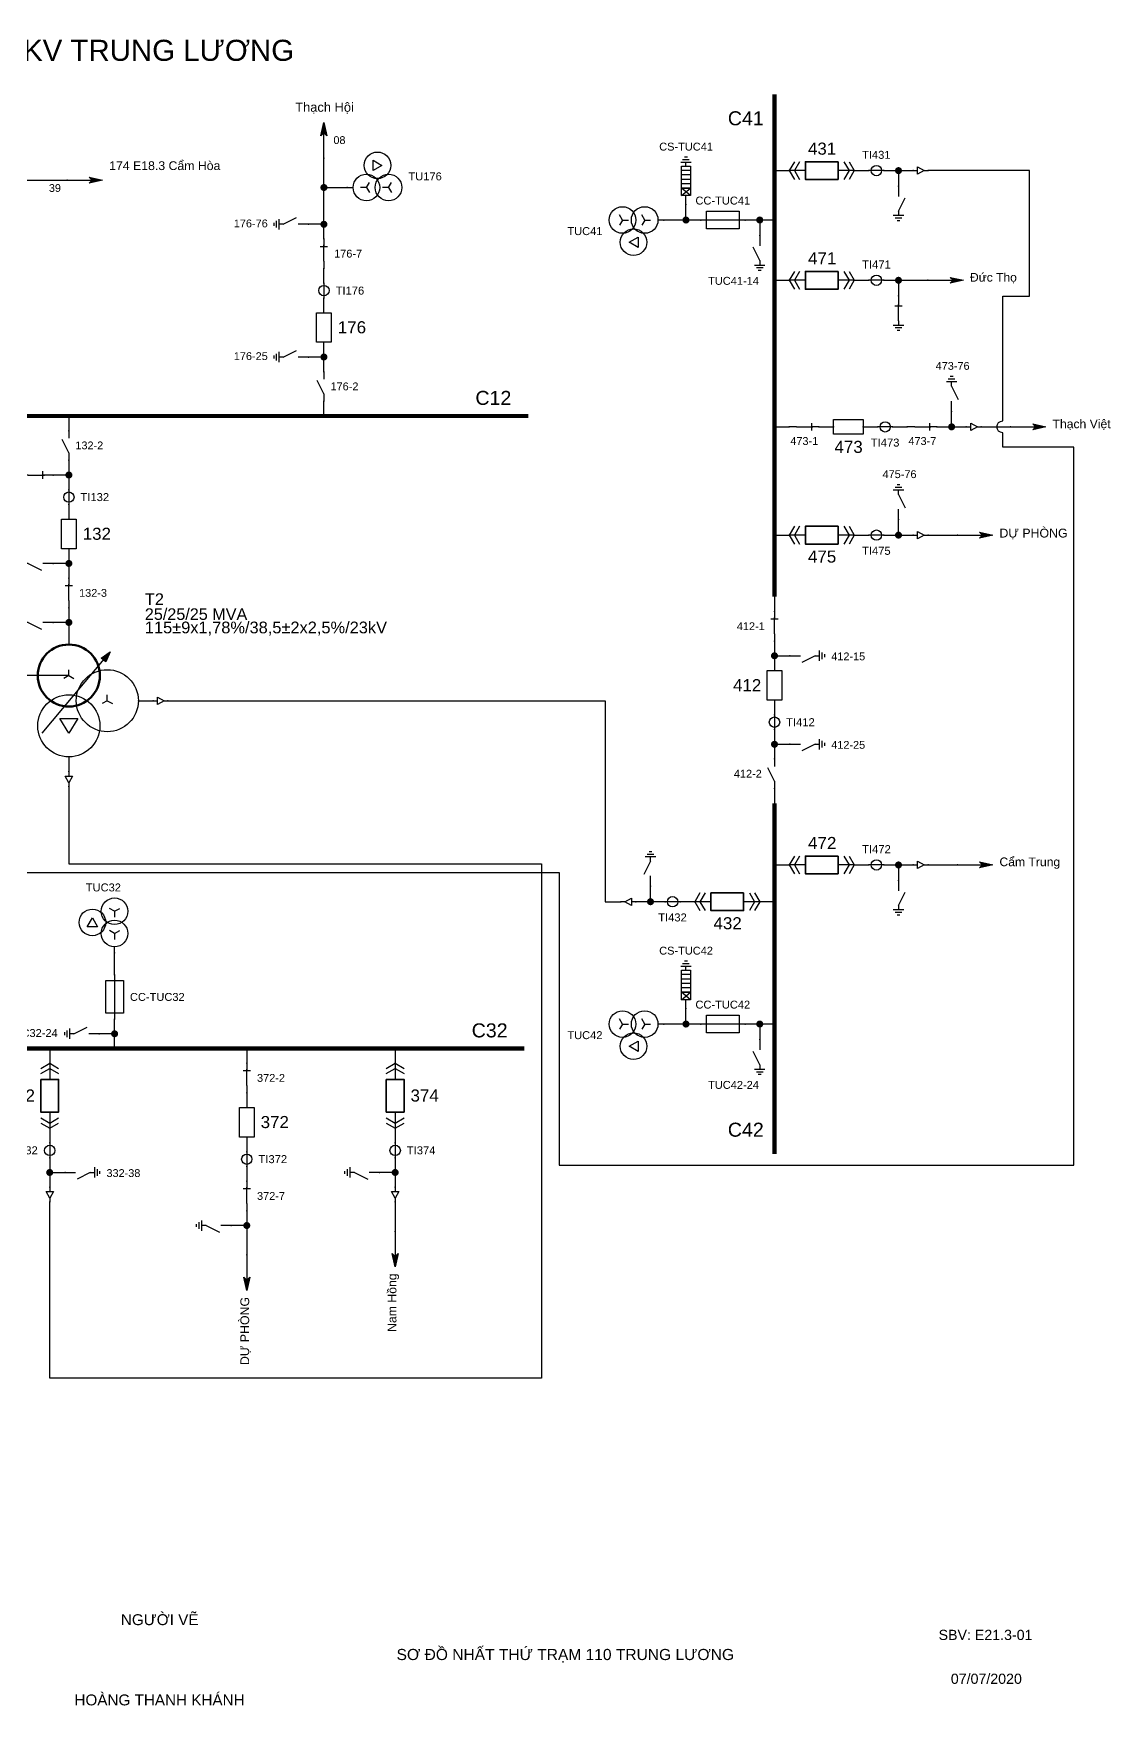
# Model space of a CAD drawing. Header units: millimetres. Extents: x -378 to 411, y 7 to 290.
# Drawn here: x 229.1 to 411.2, y 7.1 to 290 of the extents above; entities that cross this region are included whole.
import ezdxf

# ---------------------------------------------------------------- set-up
doc = ezdxf.new("R2010")
doc.units = ezdxf.units.MM
for name, color, linetype, lineweight in [('BUSBAR_110KV', 1, 'Continuous', 50), ('BUSBAR_22KV', 5, 'Continuous', 50), ('BUSBAR_35KV', 30, 'Continuous', 50), ('HV_110KV', 1, 'Continuous', 25), ('MV_22KV', 5, 'Continuous', 25), ('MV_35KV', 30, 'Continuous', 25)]:
    doc.layers.add(name, color=color, linetype=linetype, lineweight=lineweight)
doc.layers.add('SYM_PORTS', color=8, linetype='Continuous', plot=False)
doc.layers.add('TEXT', color=7, linetype='Continuous')
doc.styles.add('SLD_TEXT', font='arial.ttf')

# ---------------------------------------------------------------- blocks, each defined once
blk = doc.blocks.new('SYM_LINE_FEEDER_ARROW')
blk.add_hatch(color=7).paths.add_polyline_path([(0, -3), (-0.5, -0.75), (0, -1.25), (0.5, -0.75)])
at = {"lineweight": 25}
blk.add_lwpolyline([(0, 3), (0, -1.25)], dxfattribs=at)
blk.add_lwpolyline([(0, -3), (-0.5, -0.75), (0, -1.25), (0.5, -0.75)], close=True, dxfattribs=at)
at = {"layer": 'SYM_PORTS'}
blk.add_point((0, 3), dxfattribs=at)
blk.add_attdef('LINE_NAME', (1.5, 0), '', height=2)
blk = doc.blocks.new('SYM_DISCONNECTOR_OPEN')
at = {"lineweight": 25}
for points in [[(0, -1.25), (-1.125, 1)], [(0, 2.5), (0, 1.25)], [(0, -1.25), (0, -2.5)]]:
    blk.add_lwpolyline(points, dxfattribs=at)
at = {"layer": 'SYM_PORTS'}
for p in [(0, 2.5), (0, -2.5)]:
    blk.add_point(p, dxfattribs=at)
blk.add_attdef('DEVICE_CODE', (1, -0.5), '', height=2)
blk = doc.blocks.new('SYM_EARTHING_SWITCH_OPEN')
at = {"lineweight": 25}
for points in [[(0, 3), (0, 1.25)], [(0, -1.25), (-1.125, 1)], [(-0.875, -2), (0.875, -2)], [(-0.5625, -2.4375), (0.5625, -2.4375)], [(0, -1.25), (0, -2)], [(-0.25, -2.875), (0.25, -2.875)]]:
    blk.add_lwpolyline(points, dxfattribs=at)
at = {"layer": 'SYM_PORTS'}
blk.add_point((0, 3), dxfattribs=at)
blk.add_attdef('DEVICE_CODE', (1.875, 0), '', height=2)
blk = doc.blocks.new('SYM_CIRCUIT_BREAKER')
at = {"lineweight": 25}
blk.add_lwpolyline([(-1.25, 2.5), (1.25, 2.5), (1.25, -2.5), (-1.25, -2.5)], close=True, dxfattribs=at)
at = {"layer": 'SYM_PORTS'}
for p in [(0, 2.5), (0, -2.5)]:
    blk.add_point(p, dxfattribs=at)
blk.add_attdef('DEVICE_CODE', (2.25, -0.5), '', height=2)
at = {"flags": 1}
blk.add_attdef('RATING', (2.25, -3.5), '', height=2, dxfattribs=at)
blk = doc.blocks.new('SYM_CURRENT_TRANSFORMER')
at = {"lineweight": 25}
blk.add_lwpolyline([(0, 1.25), (0, -1.25)], dxfattribs=at)
blk.add_circle((0, 0), 0.875, dxfattribs=at)
at = {"layer": 'SYM_PORTS'}
for p in [(0, 1.25), (0, -1.25)]:
    blk.add_point(p, dxfattribs=at)
blk.add_attdef('DEVICE_CODE', (1.875, -1.75), '', height=2)
at = {"flags": 1}
blk.add_attdef('RATIO', (1.875, -4.75), '', height=2, dxfattribs=at)
blk = doc.blocks.new('SYM_DISCONNECTOR_CLOSED')
at = {"lineweight": 25}
for points in [[(-0.625, 1.25), (0.625, 1.25)], [(0, 2.5), (0, 1.25)], [(0, -1.25), (0, 1.5)], [(0, -1.25), (0, -2.5)]]:
    blk.add_lwpolyline(points, dxfattribs=at)
at = {"layer": 'SYM_PORTS'}
for p in [(0, 2.5), (0, -2.5)]:
    blk.add_point(p, dxfattribs=at)
blk.add_attdef('DEVICE_CODE', (1.625, -0.5), '', height=2)
blk = doc.blocks.new('SYM_VOLTAGE_TRANSFORMER')
at = {"lineweight": 25}
for points in [[(0, 4.625), (0, 3.625)], [(0, 1.375), (-0.8625, 0.875)], [(0, 1.375), (0, 2.375)], [(0, 1.375), (0.8625, 0.875)], [(0, -2.375), (-0.8625, -2.875)], [(0, -2.375), (0, -1.375)], [(0, -2.375), (0.8625, -2.875)]]:
    blk.add_lwpolyline(points, dxfattribs=at)
blk.add_lwpolyline([(2.875, 0.25), (4.625, 0.25), (3.75, -1.25)], close=True, dxfattribs=at)
for centre in [(0, 1.375), (3.75, -0.5), (0, -2.375)]:
    blk.add_circle(centre, 2.25, dxfattribs=at)
at = {"layer": 'SYM_PORTS'}
blk.add_point((0, 4.625), dxfattribs=at)
blk.add_attdef('DEVICE_CODE', (7, 1.625), '', height=2)
at = {"flags": 1}
blk.add_attdef('RATIO', (7, -1.375), '', height=2, dxfattribs=at)
blk = doc.blocks.new('SYM_EARTHING_SWITCH_CLOSED')
at = {"lineweight": 25}
for points in [[(0, 3), (0, 1.25)], [(-0.625, 1.25), (0.625, 1.25)], [(0, -1.25), (0, 1.5)], [(-0.875, -2), (0.875, -2)], [(-0.5625, -2.4375), (0.5625, -2.4375)], [(0, -1.25), (0, -2)], [(-0.25, -2.875), (0.25, -2.875)]]:
    blk.add_lwpolyline(points, dxfattribs=at)
at = {"layer": 'SYM_PORTS'}
blk.add_point((0, 3), dxfattribs=at)
blk.add_attdef('DEVICE_CODE', (1.875, 0), '', height=2)
blk = doc.blocks.new('SYM_TRANSFORMER_3W')
blk.add_hatch(color=7).paths.add_polyline_path([(3.75, 8.25), (3.0125, 6.575), (2.2375, 7.225)])
at = {"lineweight": 25}
for points in [[(-7.75, -5.5), (3.0125, 7.35)], [(-3.25, 4.25), (-8.5, 4.25)], [(-3.25, 4.25), (-4.1125, 3.75)], [(-3.25, 4.25), (-3.25, 5.25)], [(-3.25, 4.25), (-2.3875, 3.75)], [(3.25, 0), (2.3875, -0.5)], [(3.25, 0), (3.25, 1)], [(3.25, 0), (4.1125, -0.5)]]:
    blk.add_lwpolyline(points, dxfattribs=at)
for points in [[(3.75, 8.25), (3.0125, 6.575), (2.2375, 7.225)], [(-4.75, -3), (-1.75, -3), (-3.25, -5.5)]]:
    blk.add_lwpolyline(points, close=True, dxfattribs=at)
at = {"lineweight": 50}
blk.add_circle((-3.25, 4.25), 5.25, dxfattribs=at)
at = {"lineweight": 25}
for centre in [(3.25, 0), (-3.25, -4.25)]:
    blk.add_circle(centre, 5.25, dxfattribs=at)
at = {"layer": 'SYM_PORTS'}
for p in [(-3.25, 9.5), (-8.5, 4.25), (8.5, 0), (-3.25, -9.5)]:
    blk.add_point(p, dxfattribs=at)
blk.add_attdef('DEVICE_CODE', (9.5, 6.5), '', height=2)
at = {"flags": 1}
for tag, p in [('POWER', (9.5, 3.5)), ('VOLTAGE_RATIO', (9.5, 0.5))]:
    blk.add_attdef(tag, p, '', height=2, dxfattribs=at)
blk = doc.blocks.new('SYM_CABLE_TERMINATION')
at = {"lineweight": 25}
blk.add_lwpolyline([(-0.625, 0.5), (0.625, 0.5), (0, -0.625)], close=True, dxfattribs=at)
for points in [[(0, 1.25), (0, 0.5)], [(0, -0.625), (0, -1.25)]]:
    blk.add_lwpolyline(points, dxfattribs=at)
at = {"layer": 'SYM_PORTS'}
for p in [(0, 1.25), (0, -1.25)]:
    blk.add_point(p, dxfattribs=at)
blk = doc.blocks.new('SYM_DRAWOUT_BREAKER')
at = {"lineweight": 25}
for points in [[(-1.5, 4.625), (0, 5.5), (1.5, 4.625)], [(-1.5, 3.75), (0, 4.625), (1.5, 3.75)], [(0, 5.5), (0, 2.75)], [(0, -2.75), (0, -5.5)], [(-1.5, -3.75), (0, -4.625), (1.5, -3.75)], [(-1.5, -4.625), (0, -5.5), (1.5, -4.625)]]:
    blk.add_lwpolyline(points, dxfattribs=at)
at = {"lineweight": 35}
blk.add_lwpolyline([(-1.5, 2.75), (1.5, 2.75), (1.5, -2.75), (-1.5, -2.75)], close=True, dxfattribs=at)
at = {"layer": 'SYM_PORTS'}
for p in [(0, 5.5), (0, -5.5)]:
    blk.add_point(p, dxfattribs=at)
blk.add_attdef('DEVICE_CODE', (2.5, 2.5), '', height=2)
at = {"flags": 1}
blk.add_attdef('RATING', (2.5, -0.5), '', height=2, dxfattribs=at)
blk = doc.blocks.new('SYM_FUSE_DISCONNECTOR')
at = {"lineweight": 25}
blk.add_lwpolyline([(0, 3.75), (0, -3.75)], dxfattribs=at)
blk.add_lwpolyline([(-1.5, 2.75), (1.5, 2.75), (1.5, -2.75), (-1.5, -2.75)], close=True, dxfattribs=at)
at = {"layer": 'SYM_PORTS'}
for p in [(0, 3.75), (0, -3.75)]:
    blk.add_point(p, dxfattribs=at)
blk.add_attdef('DEVICE_CODE', (2.5, 0.75), '', height=2)
at = {"flags": 1}
blk.add_attdef('RATING', (2.5, -2.25), '', height=2, dxfattribs=at)
blk = doc.blocks.new('SYM_SURGE_ARRESTER')
at = {"lineweight": 25}
for points in [[(0, 4), (0, 2.5)], [(-0.75, 2.5), (0.75, 1.25)], [(0.75, 2.5), (-0.75, 1.25)], [(-0.75, 0.5), (0.75, 0.5)], [(-0.75, -0.25), (0.75, -0.25)], [(-0.75, -1), (0.75, -1)], [(-0.75, -1.75), (0.75, -1.75)], [(0, -2.5), (0, -3.125)], [(-0.875, -3.125), (0.875, -3.125)], [(-0.5625, -3.5625), (0.5625, -3.5625)], [(-0.25, -4), (0.25, -4)]]:
    blk.add_lwpolyline(points, dxfattribs=at)
for points in [[(-0.75, 2.5), (0.75, 2.5), (0.75, 1.25), (-0.75, 1.25)], [(-0.75, 1.25), (0.75, 1.25), (0.75, -2.5), (-0.75, -2.5)]]:
    blk.add_lwpolyline(points, close=True, dxfattribs=at)
at = {"layer": 'SYM_PORTS'}
blk.add_point((0, 4), dxfattribs=at)
blk.add_attdef('DEVICE_CODE', (1.875, 1), '', height=2)

msp = doc.modelspace()

# ---------------------------------------------------------------- hatches: boundary and pattern name
at = {"layer": 'HV_110KV'}
h = msp.add_hatch(color=7, dxfattribs=at)
edge = h.paths.add_edge_path()
edge.add_arc((278.19, 263.91), 0.6, 0, 360)
h = msp.add_hatch(color=7, dxfattribs=at)
edge = h.paths.add_edge_path()
edge.add_arc((278.19, 257.69), 0.6, 0, 360)
h = msp.add_hatch(color=7, dxfattribs=at)
edge = h.paths.add_edge_path()
edge.add_arc((278.19, 235.23), 0.6, 0, 360)
h = msp.add_hatch(color=7, dxfattribs=at)
edge = h.paths.add_edge_path()
edge.add_arc((235.06, 215.27), 0.6, 0, 360)
h = msp.add_hatch(color=7, dxfattribs=at)
edge = h.paths.add_edge_path()
edge.add_arc((235.06, 200.31), 0.6, 0, 360)
h = msp.add_hatch(color=7, dxfattribs=at)
edge = h.paths.add_edge_path()
edge.add_arc((235.06, 190.33), 0.6, 0, 360)
at = {"layer": 'MV_22KV'}
h = msp.add_hatch(color=7, dxfattribs=at)
edge = h.paths.add_edge_path()
edge.add_arc((375.36, 266.77), 0.6, 0, 360)
h = msp.add_hatch(color=7, dxfattribs=at)
edge = h.paths.add_edge_path()
edge.add_arc((339.42, 258.41), 0.6, 0, 360)
h = msp.add_hatch(color=7, dxfattribs=at)
edge = h.paths.add_edge_path()
edge.add_arc((351.9, 258.41), 0.6, 0, 360)
h = msp.add_hatch(color=7, dxfattribs=at)
edge = h.paths.add_edge_path()
edge.add_arc((375.36, 248.21), 0.6, 0, 360)
h = msp.add_hatch(color=7, dxfattribs=at)
edge = h.paths.add_edge_path()
edge.add_arc((384.34, 223.42), 0.6, 0, 360)
h = msp.add_hatch(color=7, dxfattribs=at)
edge = h.paths.add_edge_path()
edge.add_arc((375.36, 205.1), 0.6, 0, 360)
h = msp.add_hatch(color=7, dxfattribs=at)
edge = h.paths.add_edge_path()
edge.add_arc((354.39, 184.69), 0.6, 0, 360)
h = msp.add_hatch(color=7, dxfattribs=at)
edge = h.paths.add_edge_path()
edge.add_arc((354.39, 169.72), 0.6, 0, 360)
h = msp.add_hatch(color=7, dxfattribs=at)
edge = h.paths.add_edge_path()
edge.add_arc((375.36, 149.31), 0.6, 0, 360)
h = msp.add_hatch(color=7, dxfattribs=at)
edge = h.paths.add_edge_path()
edge.add_arc((333.42, 143.08), 0.6, 0, 360)
h = msp.add_hatch(color=7, dxfattribs=at)
edge = h.paths.add_edge_path()
edge.add_arc((339.42, 122.39), 0.6, 0, 360)
h = msp.add_hatch(color=7, dxfattribs=at)
edge = h.paths.add_edge_path()
edge.add_arc((351.9, 122.39), 0.6, 0, 360)
at = {"layer": 'MV_35KV'}
h = msp.add_hatch(color=7, dxfattribs=at)
edge = h.paths.add_edge_path()
edge.add_arc((242.79, 120.74), 0.6, 0, 360)
h = msp.add_hatch(color=7, dxfattribs=at)
edge = h.paths.add_edge_path()
edge.add_arc((231.82, 97.28), 0.6, 0, 360)
h = msp.add_hatch(color=7, dxfattribs=at)
edge = h.paths.add_edge_path()
edge.add_arc((290.24, 97.28), 0.6, 0, 360)
h = msp.add_hatch(color=7, dxfattribs=at)
edge = h.paths.add_edge_path()
edge.add_arc((265.15, 88.31), 0.6, 0, 360)

# ---------------------------------------------------------------- linework, layer by layer
at = {"layer": 'BUSBAR_110KV', "const_width": 0.709}
msp.add_lwpolyline([(166.78, 225.25), (312.74, 225.25)], dxfattribs=at)
at = {"layer": 'BUSBAR_22KV', "const_width": 0.709}
for points in [[(354.39, 279.65), (354.39, 194.67)], [(354.39, 159.74), (354.39, 100.42)]]:
    msp.add_lwpolyline(points, dxfattribs=at)
at = {"layer": 'BUSBAR_35KV', "const_width": 0.709}
msp.add_lwpolyline([(218.87, 118.25), (312.11, 118.25)], dxfattribs=at)
at = {"layer": 'HV_110KV'}
for points in [[(278.19, 263.91), (278.19, 268.89)], [(219.84, 265.16), (234.77, 265.16)], [(278.19, 257.69), (278.19, 263.91)], [(278.19, 263.91), (282.13, 263.91)], [(278.19, 257.69), (275.57, 257.69)], [(278.19, 255.2), (278.19, 257.69)], [(278.19, 247.71), (278.19, 250.2)], [(278.19, 242.72), (278.19, 245.21)], [(278.19, 235.23), (278.19, 237.72)], [(278.19, 235.23), (275.57, 235.23)], [(278.19, 232.74), (278.19, 235.23)], [(278.19, 225.25), (278.19, 227.74)], [(235.06, 225.25), (235.06, 222.76)], [(235.06, 215.27), (232.43, 215.27)], [(235.06, 217.76), (235.06, 215.27)], [(235.06, 215.27), (235.06, 212.78)], [(235.06, 210.28), (235.06, 207.8)], [(235.06, 202.8), (235.06, 200.31)], [(235.06, 200.31), (232.43, 200.31)], [(235.06, 200.31), (235.06, 197.82)], [(235.06, 192.82), (235.06, 190.33)], [(235.06, 190.33), (232.43, 190.33)], [(235.06, 190.33), (235.06, 186.59)], [(229.81, 181.34), (224.83, 181.34)]]:
    msp.add_lwpolyline(points, dxfattribs=at)
at = {"layer": 'MV_22KV'}
msp.add_lwpolyline([(105.75, 174.6), (108.45, 174.6), (220.5, 174.6), (220.5, 148.01), (318, 148.01), (318, 98.51), (405, 98.51), (405, 220.01), (393, 220.01), (393, 222.42, -1), (393, 224.42), (393, 245.51), (397.5, 245.51), (397.5, 266.77), (383.05, 266.77), (380.35, 266.77)], format="xyb", dxfattribs=at)
for points in [[(354.39, 266.77), (356.88, 266.77)], [(367.88, 266.77), (370.37, 266.77)], [(372.87, 266.77), (375.36, 266.77)], [(375.36, 266.77), (375.36, 264.15)], [(375.36, 266.77), (377.85, 266.77)], [(339.42, 258.41), (339.42, 261.03)], [(339.42, 258.41), (335.69, 258.41)], [(341.91, 258.41), (339.42, 258.41)], [(351.9, 258.41), (349.41, 258.41)], [(354.39, 258.41), (351.9, 258.41)], [(351.9, 258.41), (351.9, 255.79)], [(354.39, 248.21), (356.88, 248.21)], [(367.88, 248.21), (370.37, 248.21)], [(372.87, 248.21), (375.36, 248.21)], [(375.36, 248.21), (375.36, 245.59)], [(375.36, 248.21), (380.34, 248.21)], [(384.34, 223.42), (384.34, 226.04)], [(354.39, 223.42), (356.88, 223.42)], [(361.88, 223.42), (364.37, 223.42)], [(369.37, 223.42), (371.86, 223.42)], [(374.36, 223.42), (376.85, 223.42)], [(381.85, 223.42), (384.34, 223.42)], [(384.34, 223.42), (386.83, 223.42)], [(389.33, 223.42), (394.3, 223.42)], [(375.36, 205.1), (375.36, 207.73)], [(354.39, 205.1), (356.88, 205.1)], [(367.88, 205.1), (370.37, 205.1)], [(372.87, 205.1), (375.36, 205.1)], [(375.36, 205.1), (377.85, 205.1)], [(380.35, 205.1), (385.33, 205.1)], [(354.39, 194.67), (354.39, 192.18)], [(354.39, 187.18), (354.39, 184.69)], [(354.39, 184.69), (357.01, 184.69)], [(354.39, 184.69), (354.39, 182.2)], [(246.81, 177.09), (249.3, 177.09)], [(251.8, 177.09), (254.5, 177.09), (325.73, 177.09), (325.73, 143.08), (328.43, 143.08)], [(354.39, 177.2), (354.39, 174.71)], [(354.39, 172.21), (354.39, 169.72)], [(354.39, 169.72), (357.01, 169.72)], [(354.39, 169.72), (354.39, 167.23)], [(354.39, 162.23), (354.39, 159.74)], [(354.39, 149.31), (356.88, 149.31)], [(367.88, 149.31), (370.37, 149.31)], [(372.87, 149.31), (375.36, 149.31)], [(375.36, 149.31), (375.36, 146.69)], [(375.36, 149.31), (377.85, 149.31)], [(380.35, 149.31), (385.33, 149.31)], [(333.42, 143.08), (333.42, 145.71)], [(333.42, 143.08), (330.93, 143.08)], [(335.91, 143.08), (333.42, 143.08)], [(340.9, 143.08), (338.41, 143.08)], [(354.39, 143.08), (351.9, 143.08)], [(339.42, 122.39), (339.42, 125.01)], [(339.42, 122.39), (335.69, 122.39)], [(341.91, 122.39), (339.42, 122.39)], [(351.9, 122.39), (349.41, 122.39)], [(354.39, 122.39), (351.9, 122.39)], [(351.9, 122.39), (351.9, 119.76)]]:
    msp.add_lwpolyline(points, dxfattribs=at)
at = {"layer": 'MV_35KV'}
for points in [[(235.06, 167.59), (235.06, 165.1)], [(235.06, 162.6), (235.06, 159.9), (235.06, 149.51), (315, 149.51), (315, 62.51), (231.82, 62.51), (231.82, 89.6), (231.82, 92.3)], [(242.79, 130.73), (242.79, 134.47)], [(242.79, 120.74), (242.79, 123.23)], [(242.79, 120.74), (240.17, 120.74)], [(242.79, 118.25), (242.79, 120.74)], [(231.82, 118.25), (231.82, 115.76)], [(265.15, 118.25), (265.15, 115.76)], [(290.24, 118.25), (290.24, 115.76)], [(265.15, 110.76), (265.15, 108.27)], [(231.82, 104.76), (231.82, 102.27)], [(290.24, 104.76), (290.24, 102.27)], [(265.15, 103.27), (265.15, 100.78)], [(231.82, 99.77), (231.82, 97.28)], [(290.24, 99.77), (290.24, 97.28)], [(231.82, 97.28), (234.44, 97.28)], [(231.82, 97.28), (231.82, 94.8)], [(265.15, 98.28), (265.15, 95.8)], [(290.24, 97.28), (287.61, 97.28)], [(290.24, 97.28), (290.24, 94.8)], [(265.15, 90.8), (265.15, 88.31)], [(290.24, 92.3), (290.24, 87.32)], [(265.15, 88.31), (262.52, 88.31)], [(265.15, 88.31), (265.15, 83.33)]]:
    msp.add_lwpolyline(points, dxfattribs=at)

# ---------------------------------------------------------------- block references
at = {"layer": 'HV_110KV'}
for p, rotation in [((278.19, 271.89), 180), ((237.77, 265.16), 90)]:
    msp.add_blockref('SYM_LINE_FEEDER_ARROW', p, dxfattribs=dict(at, rotation=rotation))
ref = msp.add_blockref('SYM_VOLTAGE_TRANSFORMER', (286.75, 263.91), dxfattribs=dict(at, rotation=90))
ref.add_attrib('DEVICE_CODE', 'TU176', (292.48, 265.12), dxfattribs={"layer": 'TEXT', "height": 1.346, "style": 'SLD_TEXT'})
ref = msp.add_blockref('SYM_EARTHING_SWITCH_OPEN', (272.57, 257.69), dxfattribs=dict(at, rotation=270))
ref.add_attrib('DEVICE_CODE', '176-76', (262.95, 257.17), dxfattribs={"layer": 'TEXT', "height": 1.321, "style": 'SLD_TEXT'})
ref = msp.add_blockref('SYM_DISCONNECTOR_CLOSED', (278.19, 252.7), dxfattribs=at)
ref.add_attrib('DEVICE_CODE', '176-7', (279.92, 252.06), dxfattribs={"layer": 'TEXT', "height": 1.323, "style": 'SLD_TEXT'})
ref = msp.add_blockref('SYM_CURRENT_TRANSFORMER', (278.19, 246.46), dxfattribs=at)
ref.add_attrib('DEVICE_CODE', 'TI176', (280.17, 245.79), dxfattribs={"layer": 'TEXT', "height": 1.354, "style": 'SLD_TEXT'})
ref = msp.add_blockref('SYM_CIRCUIT_BREAKER', (278.19, 240.22), dxfattribs=at)
ref.add_attrib('DEVICE_CODE', '176', (280.55, 239.24), dxfattribs={"layer": 'TEXT', "height": 2.046, "style": 'SLD_TEXT'})
ref = msp.add_blockref('SYM_EARTHING_SWITCH_OPEN', (272.57, 235.23), dxfattribs=dict(at, rotation=270))
ref.add_attrib('DEVICE_CODE', '176-25', (262.95, 234.72), dxfattribs={"layer": 'TEXT', "height": 1.321, "style": 'SLD_TEXT'})
ref = msp.add_blockref('SYM_DISCONNECTOR_OPEN', (278.19, 230.24), dxfattribs=at)
ref.add_attrib('DEVICE_CODE', '176-2', (279.3, 229.6), dxfattribs={"layer": 'TEXT', "height": 1.323, "style": 'SLD_TEXT'})
ref = msp.add_blockref('SYM_DISCONNECTOR_OPEN', (235.06, 220.26), dxfattribs=at)
ref.add_attrib('DEVICE_CODE', '132-2', (236.16, 219.62), dxfattribs={"layer": 'TEXT', "height": 1.32, "style": 'SLD_TEXT'})
ref = msp.add_blockref('SYM_EARTHING_SWITCH_CLOSED', (229.43, 215.27), dxfattribs=dict(at, xscale=-1, rotation=270))
ref.add_attrib('DEVICE_CODE', '132-25', (219.82, 214.63), dxfattribs={"layer": 'TEXT', "extrusion": (0, 0, -1), "height": 1.318, "style": 'SLD_TEXT'})
ref = msp.add_blockref('SYM_CURRENT_TRANSFORMER', (235.06, 211.53), dxfattribs=at)
ref.add_attrib('DEVICE_CODE', 'TI132', (237.04, 210.86), dxfattribs={"layer": 'TEXT', "height": 1.351, "style": 'SLD_TEXT'})
ref = msp.add_blockref('SYM_CIRCUIT_BREAKER', (235.06, 205.3), dxfattribs=at)
ref.add_attrib('DEVICE_CODE', '132', (237.41, 204.31), dxfattribs={"layer": 'TEXT', "height": 2.046, "style": 'SLD_TEXT'})
ref = msp.add_blockref('SYM_EARTHING_SWITCH_OPEN', (229.43, 200.31), dxfattribs=dict(at, xscale=-1, rotation=270))
ref.add_attrib('DEVICE_CODE', '132-35', (219.82, 199.54), dxfattribs={"layer": 'TEXT', "extrusion": (0, 0, -1), "height": 1.318, "style": 'SLD_TEXT'})
ref = msp.add_blockref('SYM_TRANSFORMER_3W', (238.31, 177.09), dxfattribs=at)
ref.add_attrib('DEVICE_CODE', 'T2', (247.91, 193.27), dxfattribs={"layer": 'TEXT', "height": 1.984, "style": 'SLD_TEXT'})
ref = msp.add_blockref('SYM_DISCONNECTOR_CLOSED', (235.06, 195.32), dxfattribs=at)
ref.add_attrib('DEVICE_CODE', '132-3', (236.79, 194.67), dxfattribs={"layer": 'TEXT', "height": 1.32, "style": 'SLD_TEXT'})
ref = msp.add_blockref('SYM_EARTHING_SWITCH_OPEN', (229.43, 190.33), dxfattribs=dict(at, xscale=-1, rotation=270))
ref.add_attrib('DEVICE_CODE', '132-38', (219.82, 189.56), dxfattribs={"layer": 'TEXT', "extrusion": (0, 0, -1), "height": 1.318, "style": 'SLD_TEXT'})
at = {"layer": 'MV_22KV'}
ref = msp.add_blockref('SYM_SURGE_ARRESTER', (339.42, 265.03), dxfattribs=dict(at, rotation=180))
ref.add_attrib('DEVICE_CODE', 'CS-TUC41', (334.89, 270.16), dxfattribs={"layer": 'TEXT', "height": 1.331, "style": 'SLD_TEXT'})
ref = msp.add_blockref('SYM_DRAWOUT_BREAKER', (362.38, 266.77), dxfattribs=dict(at, rotation=270))
ref.add_attrib('DEVICE_CODE', '431', (360.05, 269.46), dxfattribs={"layer": 'TEXT', "height": 2.046, "style": 'SLD_TEXT'})
ref = msp.add_blockref('SYM_CURRENT_TRANSFORMER', (371.62, 266.77), dxfattribs=dict(at, rotation=270))
ref.add_attrib('DEVICE_CODE', 'TI431', (369.19, 268.76), dxfattribs={"layer": 'TEXT', "height": 1.351, "style": 'SLD_TEXT'})
for name, p, rotation in [('SYM_CABLE_TERMINATION', (379.1, 266.77), 90), ('SYM_LINE_FEEDER_ARROW', (383.34, 248.21), 90), ('SYM_CABLE_TERMINATION', (388.08, 223.42), 90), ('SYM_LINE_FEEDER_ARROW', (397.3, 223.42), 90), ('SYM_CABLE_TERMINATION', (379.1, 205.1), 90), ('SYM_LINE_FEEDER_ARROW', (388.33, 205.1), 90), ('SYM_CABLE_TERMINATION', (250.55, 177.09), 90), ('SYM_CABLE_TERMINATION', (379.1, 149.31), 90), ('SYM_LINE_FEEDER_ARROW', (388.33, 149.31), 90), ('SYM_CABLE_TERMINATION', (329.68, 143.08), 270)]:
    msp.add_blockref(name, p, dxfattribs=dict(at, rotation=rotation))
at = {"layer": 'MV_22KV', "xscale": -1}
for name, p in [('SYM_EARTHING_SWITCH_OPEN', (375.36, 261.15)), ('SYM_EARTHING_SWITCH_CLOSED', (375.36, 242.59)), ('SYM_EARTHING_SWITCH_OPEN', (375.36, 143.69))]:
    msp.add_blockref(name, p, dxfattribs=at)
at = {"layer": 'MV_22KV'}
ref = msp.add_blockref('SYM_VOLTAGE_TRANSFORMER', (331.06, 258.41), dxfattribs=dict(at, rotation=270))
ref.add_attrib('DEVICE_CODE', 'TUC41', (319.36, 255.86), dxfattribs={"layer": 'TEXT', "height": 1.342, "style": 'SLD_TEXT'})
ref = msp.add_blockref('SYM_FUSE_DISCONNECTOR', (345.66, 258.41), dxfattribs=dict(at, rotation=270))
ref.add_attrib('DEVICE_CODE', 'CC-TUC41', (341.02, 261.03), dxfattribs={"layer": 'TEXT', "height": 1.34, "style": 'SLD_TEXT'})
ref = msp.add_blockref('SYM_EARTHING_SWITCH_OPEN', (351.9, 252.79), dxfattribs=at)
ref.add_attrib('DEVICE_CODE', 'TUC41-14', (343.15, 247.45), dxfattribs={"layer": 'TEXT', "height": 1.337, "style": 'SLD_TEXT'})
ref = msp.add_blockref('SYM_DRAWOUT_BREAKER', (362.38, 248.21), dxfattribs=dict(at, rotation=270))
ref.add_attrib('DEVICE_CODE', '471', (360.05, 250.89), dxfattribs={"layer": 'TEXT', "height": 2.063, "style": 'SLD_TEXT'})
ref = msp.add_blockref('SYM_CURRENT_TRANSFORMER', (371.62, 248.21), dxfattribs=dict(at, rotation=270))
ref.add_attrib('DEVICE_CODE', 'TI471', (369.19, 250.2), dxfattribs={"layer": 'TEXT', "height": 1.365, "style": 'SLD_TEXT'})
ref = msp.add_blockref('SYM_EARTHING_SWITCH_OPEN', (384.34, 229.04), dxfattribs=dict(at, rotation=180))
ref.add_attrib('DEVICE_CODE', '473-76', (381.64, 233.07), dxfattribs={"layer": 'TEXT', "height": 1.321, "style": 'SLD_TEXT'})
ref = msp.add_blockref('SYM_DISCONNECTOR_CLOSED', (359.38, 223.42), dxfattribs=dict(at, rotation=270))
ref.add_attrib('DEVICE_CODE', '473-1', (357.06, 220.36), dxfattribs={"layer": 'TEXT', "height": 1.323, "style": 'SLD_TEXT'})
ref = msp.add_blockref('SYM_CIRCUIT_BREAKER', (366.87, 223.42), dxfattribs=dict(at, rotation=270))
ref.add_attrib('DEVICE_CODE', '473', (364.54, 219.01), dxfattribs={"layer": 'TEXT', "height": 2.046, "style": 'SLD_TEXT'})
ref = msp.add_blockref('SYM_CURRENT_TRANSFORMER', (373.11, 223.42), dxfattribs=dict(at, rotation=270))
ref.add_attrib('DEVICE_CODE', 'TI473', (370.68, 220.08), dxfattribs={"layer": 'TEXT', "height": 1.354, "style": 'SLD_TEXT'})
ref = msp.add_blockref('SYM_DISCONNECTOR_CLOSED', (379.35, 223.42), dxfattribs=dict(at, rotation=270))
ref.add_attrib('DEVICE_CODE', '473-7', (377.03, 220.36), dxfattribs={"layer": 'TEXT', "height": 1.323, "style": 'SLD_TEXT'})
ref = msp.add_blockref('SYM_EARTHING_SWITCH_OPEN', (375.36, 210.73), dxfattribs=dict(at, rotation=180))
ref.add_attrib('DEVICE_CODE', '475-76', (372.66, 214.75), dxfattribs={"layer": 'TEXT', "height": 1.321, "style": 'SLD_TEXT'})
ref = msp.add_blockref('SYM_DRAWOUT_BREAKER', (362.38, 205.1), dxfattribs=dict(at, rotation=270))
ref.add_attrib('DEVICE_CODE', '475', (360.05, 200.45), dxfattribs={"layer": 'TEXT', "height": 2.05, "style": 'SLD_TEXT'})
ref = msp.add_blockref('SYM_CURRENT_TRANSFORMER', (371.62, 205.1), dxfattribs=dict(at, rotation=270))
ref.add_attrib('DEVICE_CODE', 'TI475', (369.19, 201.77), dxfattribs={"layer": 'TEXT', "height": 1.356, "style": 'SLD_TEXT'})
ref = msp.add_blockref('SYM_DISCONNECTOR_CLOSED', (354.39, 189.68), dxfattribs=at)
ref.add_attrib('DEVICE_CODE', '412-1', (348.02, 189.03), dxfattribs={"layer": 'TEXT', "height": 1.32, "style": 'SLD_TEXT'})
ref = msp.add_blockref('SYM_EARTHING_SWITCH_OPEN', (360.01, 184.69), dxfattribs=dict(at, rotation=90))
ref.add_attrib('DEVICE_CODE', '412-15', (363.99, 183.93), dxfattribs={"layer": 'TEXT', "height": 1.318, "style": 'SLD_TEXT'})
ref = msp.add_blockref('SYM_CIRCUIT_BREAKER', (354.39, 179.7), dxfattribs=at)
ref.add_attrib('DEVICE_CODE', '412', (347.39, 178.7), dxfattribs={"layer": 'TEXT', "height": 2.042, "style": 'SLD_TEXT'})
ref = msp.add_blockref('SYM_CURRENT_TRANSFORMER', (354.39, 173.46), dxfattribs=at)
ref.add_attrib('DEVICE_CODE', 'TI412', (356.37, 172.78), dxfattribs={"layer": 'TEXT', "height": 1.351, "style": 'SLD_TEXT'})
ref = msp.add_blockref('SYM_EARTHING_SWITCH_OPEN', (360.01, 169.72), dxfattribs=dict(at, rotation=90))
ref.add_attrib('DEVICE_CODE', '412-25', (363.99, 168.96), dxfattribs={"layer": 'TEXT', "height": 1.318, "style": 'SLD_TEXT'})
ref = msp.add_blockref('SYM_DISCONNECTOR_OPEN', (354.39, 164.73), dxfattribs=at)
ref.add_attrib('DEVICE_CODE', '412-2', (347.52, 164.08), dxfattribs={"layer": 'TEXT', "height": 1.32, "style": 'SLD_TEXT'})
at = {"layer": 'MV_22KV', "xscale": -1, "rotation": 180}
msp.add_blockref('SYM_EARTHING_SWITCH_OPEN', (333.42, 148.71), dxfattribs=at)
at = {"layer": 'MV_22KV'}
ref = msp.add_blockref('SYM_DRAWOUT_BREAKER', (362.38, 149.31), dxfattribs=dict(at, rotation=270))
ref.add_attrib('DEVICE_CODE', '472', (360.05, 151.98), dxfattribs={"layer": 'TEXT', "height": 2.063, "style": 'SLD_TEXT'})
ref = msp.add_blockref('SYM_CURRENT_TRANSFORMER', (371.62, 149.31), dxfattribs=dict(at, rotation=270))
ref.add_attrib('DEVICE_CODE', 'TI472', (369.19, 151.29), dxfattribs={"layer": 'TEXT', "height": 1.365, "style": 'SLD_TEXT'})
ref = msp.add_blockref('SYM_DRAWOUT_BREAKER', (346.4, 143.08), dxfattribs=dict(at, rotation=270))
ref.add_attrib('DEVICE_CODE', '432', (344.08, 138.42), dxfattribs={"layer": 'TEXT', "height": 2.046, "style": 'SLD_TEXT'})
ref = msp.add_blockref('SYM_CURRENT_TRANSFORMER', (337.16, 143.08), dxfattribs=dict(at, rotation=270))
ref.add_attrib('DEVICE_CODE', 'TI432', (334.73, 139.75), dxfattribs={"layer": 'TEXT', "height": 1.351, "style": 'SLD_TEXT'})
ref = msp.add_blockref('SYM_SURGE_ARRESTER', (339.42, 129.01), dxfattribs=dict(at, rotation=180))
ref.add_attrib('DEVICE_CODE', 'CS-TUC42', (334.89, 134.14), dxfattribs={"layer": 'TEXT', "height": 1.331, "style": 'SLD_TEXT'})
ref = msp.add_blockref('SYM_VOLTAGE_TRANSFORMER', (331.06, 122.39), dxfattribs=dict(at, rotation=270))
ref.add_attrib('DEVICE_CODE', 'TUC42', (319.36, 119.84), dxfattribs={"layer": 'TEXT', "height": 1.342, "style": 'SLD_TEXT'})
ref = msp.add_blockref('SYM_FUSE_DISCONNECTOR', (345.66, 122.39), dxfattribs=dict(at, rotation=270))
ref.add_attrib('DEVICE_CODE', 'CC-TUC42', (341.02, 125.01), dxfattribs={"layer": 'TEXT', "height": 1.34, "style": 'SLD_TEXT'})
ref = msp.add_blockref('SYM_EARTHING_SWITCH_OPEN', (351.9, 116.76), dxfattribs=at)
ref.add_attrib('DEVICE_CODE', 'TUC42-24', (343.15, 111.43), dxfattribs={"layer": 'TEXT', "height": 1.337, "style": 'SLD_TEXT'})
at = {"layer": 'MV_35KV'}
for name, p in [('SYM_CABLE_TERMINATION', (235.06, 163.85)), ('SYM_CABLE_TERMINATION', (231.82, 93.55)), ('SYM_CABLE_TERMINATION', (290.24, 93.55)), ('SYM_LINE_FEEDER_ARROW', (290.24, 84.32)), ('SYM_LINE_FEEDER_ARROW', (265.15, 80.33))]:
    msp.add_blockref(name, p, dxfattribs=at)
ref = msp.add_blockref('SYM_VOLTAGE_TRANSFORMER', (242.79, 139.09), dxfattribs=dict(at, rotation=180))
ref.add_attrib('DEVICE_CODE', 'TUC32', (237.93, 144.83), dxfattribs={"layer": 'TEXT', "height": 1.342, "style": 'SLD_TEXT'})
ref = msp.add_blockref('SYM_FUSE_DISCONNECTOR', (242.79, 126.98), dxfattribs=at)
ref.add_attrib('DEVICE_CODE', 'CC-TUC32', (245.39, 126.31), dxfattribs={"layer": 'TEXT', "height": 1.34, "style": 'SLD_TEXT'})
ref = msp.add_blockref('SYM_EARTHING_SWITCH_OPEN', (237.17, 120.74), dxfattribs=dict(at, rotation=270))
ref.add_attrib('DEVICE_CODE', 'TUC32-24', (224.56, 120.2), dxfattribs={"layer": 'TEXT', "height": 1.337, "style": 'SLD_TEXT'})
ref = msp.add_blockref('SYM_DRAWOUT_BREAKER', (231.82, 110.26), dxfattribs=at)
ref.add_attrib('DEVICE_CODE', '332', (224.56, 109.28), dxfattribs={"layer": 'TEXT', "height": 2.046, "style": 'SLD_TEXT'})
ref = msp.add_blockref('SYM_DISCONNECTOR_CLOSED', (265.15, 113.26), dxfattribs=at)
ref.add_attrib('DEVICE_CODE', '372-2', (266.88, 112.62), dxfattribs={"layer": 'TEXT', "height": 1.323, "style": 'SLD_TEXT'})
ref = msp.add_blockref('SYM_DRAWOUT_BREAKER', (290.24, 110.26), dxfattribs=at)
ref.add_attrib('DEVICE_CODE', '374', (292.84, 109.28), dxfattribs={"layer": 'TEXT', "height": 2.046, "style": 'SLD_TEXT'})
ref = msp.add_blockref('SYM_CIRCUIT_BREAKER', (265.15, 105.77), dxfattribs=at)
ref.add_attrib('DEVICE_CODE', '372', (267.5, 104.79), dxfattribs={"layer": 'TEXT', "height": 2.046, "style": 'SLD_TEXT'})
ref = msp.add_blockref('SYM_CURRENT_TRANSFORMER', (231.82, 101.02), dxfattribs=at)
ref.add_attrib('DEVICE_CODE', 'TI332', (224.97, 100.35), dxfattribs={"layer": 'TEXT', "height": 1.351, "style": 'SLD_TEXT'})
ref = msp.add_blockref('SYM_CURRENT_TRANSFORMER', (290.24, 101.02), dxfattribs=at)
ref.add_attrib('DEVICE_CODE', 'TI374', (292.22, 100.35), dxfattribs={"layer": 'TEXT', "height": 1.354, "style": 'SLD_TEXT'})
ref = msp.add_blockref('SYM_CURRENT_TRANSFORMER', (265.15, 99.53), dxfattribs=at)
ref.add_attrib('DEVICE_CODE', 'TI372', (267.13, 98.86), dxfattribs={"layer": 'TEXT', "height": 1.354, "style": 'SLD_TEXT'})
at = {"layer": 'MV_35KV', "xscale": -1, "rotation": 270}
msp.add_blockref('SYM_EARTHING_SWITCH_OPEN', (284.61, 97.28), dxfattribs=at)
at = {"layer": 'MV_35KV'}
ref = msp.add_blockref('SYM_EARTHING_SWITCH_OPEN', (237.44, 97.28), dxfattribs=dict(at, rotation=90))
ref.add_attrib('DEVICE_CODE', '332-38', (241.42, 96.52), dxfattribs={"layer": 'TEXT', "height": 1.318, "style": 'SLD_TEXT'})
ref = msp.add_blockref('SYM_DISCONNECTOR_CLOSED', (265.15, 93.3), dxfattribs=at)
ref.add_attrib('DEVICE_CODE', '372-7', (266.88, 92.65), dxfattribs={"layer": 'TEXT', "height": 1.323, "style": 'SLD_TEXT'})
ref = msp.add_blockref('SYM_EARTHING_SWITCH_OPEN', (259.52, 88.31), dxfattribs=dict(at, xscale=-1, rotation=270))
ref.add_attrib('DEVICE_CODE', '372-76', (249.9, 87.54), dxfattribs={"layer": 'TEXT', "extrusion": (0, 0, -1), "height": 1.321, "style": 'SLD_TEXT'})

# ---------------------------------------------------------------- texts
at = {"layer": 'TEXT', "attachment_point": 7, "style": 'SLD_TEXT'}
for s, insert, char_height in [('SƠ ĐỒ NHẤT THỨ TRẠM 110KV TRUNG LƯƠNG', (158.53, 284.55), 3.5621), ('Thạch Hội', (273.34, 276.38), 1.558), ('C41', (346.5, 274.4), 2.371), ('08', (279.8, 271.26), 1.31), ('174 E18.3 Cẩm Hòa', (241.88, 266.84), 1.4856), ('39', (231.68, 263.15), 1.313), ('Đức Thọ', (387.45, 247.67), 1.457), ('C12', (303.81, 227.1), 2.371), ('Thạch Việt', (401.41, 222.86), 1.471), ('DỰ PHÒNG', (392.43, 204.37), 1.495), ('25/25/25 MVA', (247.91, 190.73), 1.9569), ('115±9x1,78%/38,5±2x2,5%/23kV', (247.91, 188.12), 1.9845), ('Cẩm Trung', (392.43, 148.65), 1.471), ('C32', (303.18, 120.1), 2.371), ('C42', (346.5, 103.3), 2.371), ('NGƯỜI VẼ', (243.86, 20.68), 1.842), ('SBV: E21.3-01', (382.14, 18.17), 1.7183), ('SƠ ĐỒ NHẤT THỨ TRẠM 110 TRUNG LƯƠNG', (290.48, 14.38), 1.8825), ('07/07/2020', (384.21, 10.75), 1.718), ('HOÀNG THANH KHÁNH', (236, 7.1), 1.8452)]:
    msp.add_mtext(s, dxfattribs=dict(at, insert=insert, char_height=char_height))
at = {"layer": 'TEXT', "attachment_point": 7, "rotation": 90, "style": 'SLD_TEXT'}
for s, insert, char_height in [('Nam Hồng', (290.9, 70.31), 1.483), ('DỰ PHÒNG', (265.88, 64.7), 1.495)]:
    msp.add_mtext(s, dxfattribs=dict(at, insert=insert, char_height=char_height))

doc.saveas('drawing.dxf')
